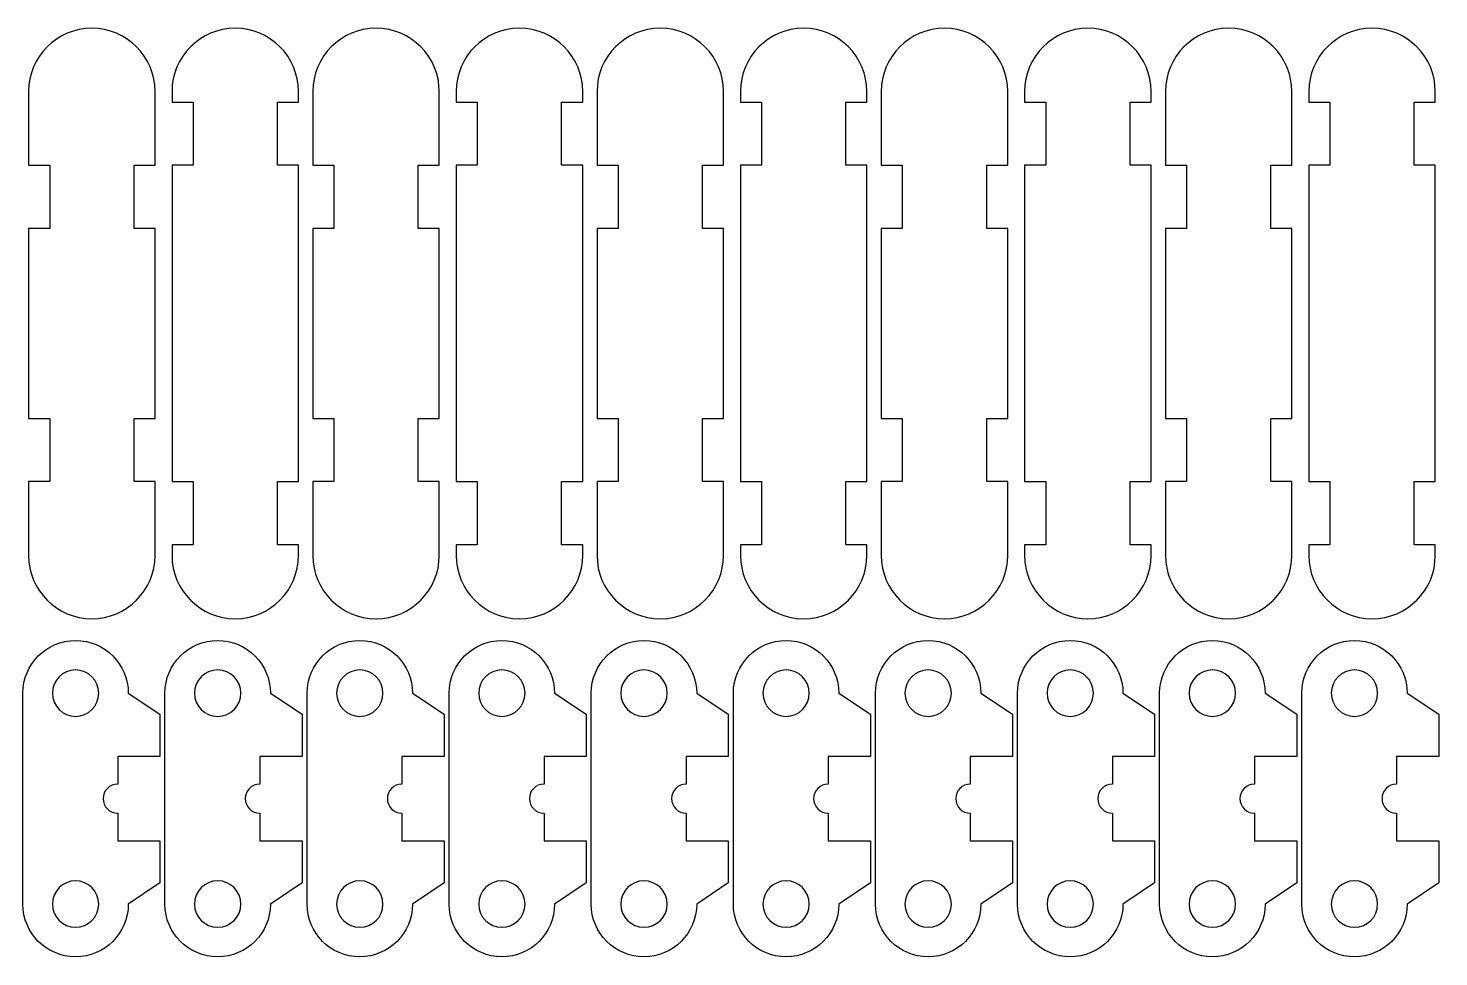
# Model space of a CAD drawing. Header units: inches. Extents: x 1117 to 1992, y -2324 to -585.
# Drawn here: x 1736 to 1802.9, y -2239.3 to -2195.3 of the extents above; entities that cross this region are included whole.
import ezdxf

# ---------------------------------------------------------------- set-up
doc = ezdxf.new("R2010")
doc.units = ezdxf.units.IN
doc.header["$MEASUREMENT"] = 0
doc.layers.add('Layer 1', color=7, linetype='Continuous')

msp = doc.modelspace()

# ---------------------------------------------------------------- linework, layer by layer
at = {"layer": 'Layer 1', "color": 18, "lineweight": 30, "true_color": 0x010101}
for points, knots in [([(1736.053, -2220.304), (1736.053, -2220.304), (1736.053, -2216.804), (1736.053, -2216.804), (1736.053, -2216.804), (1737.055, -2216.804), (1737.055, -2216.804), (1737.055, -2216.804), (1737.055, -2213.804), (1737.055, -2213.804), (1737.055, -2213.804), (1736.053, -2213.804), (1736.053, -2213.804), (1736.053, -2213.804), (1736.053, -2204.803), (1736.053, -2204.803), (1736.053, -2204.803), (1737.055, -2204.803), (1737.055, -2204.803), (1737.055, -2204.803), (1737.055, -2201.803), (1737.055, -2201.803), (1737.055, -2201.803), (1736.053, -2201.803), (1736.053, -2201.803), (1736.053, -2201.803), (1736.053, -2198.303), (1736.053, -2198.303), (1736.053, -2196.647), (1737.396, -2195.303), (1739.053, -2195.303), (1740.71, -2195.303), (1742.053, -2196.647), (1742.053, -2198.303), (1742.053, -2198.303), (1742.053, -2201.803), (1742.053, -2201.803), (1742.053, -2201.803), (1741.055, -2201.803), (1741.055, -2201.803), (1741.055, -2201.803), (1741.055, -2204.803), (1741.055, -2204.803), (1741.055, -2204.803), (1742.053, -2204.803), (1742.053, -2204.803), (1742.053, -2204.803), (1742.053, -2213.804), (1742.053, -2213.804), (1742.053, -2213.804), (1741.055, -2213.804), (1741.055, -2213.804), (1741.055, -2213.804), (1741.055, -2216.804), (1741.055, -2216.804), (1741.055, -2216.804), (1742.053, -2216.804), (1742.053, -2216.804), (1742.053, -2216.804), (1742.053, -2220.304), (1742.053, -2220.304), (1742.053, -2221.961), (1740.71, -2223.304), (1739.053, -2223.304), (1737.396, -2223.304), (1736.053, -2221.961), (1736.053, -2220.304)], [0, 0, 0, 0, 1, 1, 1, 2, 2, 2, 3, 3, 3, 4, 4, 4, 5, 5, 5, 6, 6, 6, 7, 7, 7, 8, 8, 8, 9, 9, 9, 10, 10, 10, 11, 11, 11, 12, 12, 12, 13, 13, 13, 14, 14, 14, 15, 15, 15, 16, 16, 16, 17, 17, 17, 18, 18, 18, 19, 19, 19, 20, 20, 20, 21, 21, 21, 22, 22, 22, 22]), ([(1742.855, -2220.304), (1742.855, -2220.304), (1742.855, -2219.805), (1742.855, -2219.805), (1742.855, -2219.805), (1743.856, -2219.805), (1743.856, -2219.805), (1743.856, -2219.805), (1743.856, -2216.805), (1743.856, -2216.805), (1743.856, -2216.805), (1742.855, -2216.805), (1742.855, -2216.805), (1742.855, -2216.805), (1742.855, -2201.805), (1742.855, -2201.805), (1742.855, -2201.805), (1743.856, -2201.805), (1743.856, -2201.805), (1743.856, -2201.805), (1743.856, -2198.804), (1743.856, -2198.804), (1743.856, -2198.804), (1742.855, -2198.804), (1742.855, -2198.804), (1742.855, -2198.804), (1742.855, -2198.303), (1742.855, -2198.303), (1742.855, -2196.647), (1744.198, -2195.303), (1745.855, -2195.303), (1747.511, -2195.303), (1748.854, -2196.647), (1748.854, -2198.303), (1748.854, -2198.303), (1748.854, -2198.804), (1748.854, -2198.804), (1748.854, -2198.804), (1747.856, -2198.804), (1747.856, -2198.804), (1747.856, -2198.804), (1747.856, -2201.805), (1747.856, -2201.805), (1747.856, -2201.805), (1748.854, -2201.805), (1748.854, -2201.805), (1748.854, -2201.805), (1748.854, -2216.805), (1748.854, -2216.805), (1748.854, -2216.805), (1747.856, -2216.805), (1747.856, -2216.805), (1747.856, -2216.805), (1747.856, -2219.805), (1747.856, -2219.805), (1747.856, -2219.805), (1748.854, -2219.805), (1748.854, -2219.805), (1748.854, -2219.805), (1748.854, -2220.304), (1748.854, -2220.304), (1748.854, -2221.961), (1747.511, -2223.304), (1745.855, -2223.304), (1744.198, -2223.304), (1742.855, -2221.961), (1742.855, -2220.304)], [0, 0, 0, 0, 1, 1, 1, 2, 2, 2, 3, 3, 3, 4, 4, 4, 5, 5, 5, 6, 6, 6, 7, 7, 7, 8, 8, 8, 9, 9, 9, 10, 10, 10, 11, 11, 11, 12, 12, 12, 13, 13, 13, 14, 14, 14, 15, 15, 15, 16, 16, 16, 17, 17, 17, 18, 18, 18, 19, 19, 19, 20, 20, 20, 21, 21, 21, 22, 22, 22, 22]), ([(1749.533, -2220.304), (1749.533, -2220.304), (1749.533, -2216.804), (1749.533, -2216.804), (1749.533, -2216.804), (1750.535, -2216.804), (1750.535, -2216.804), (1750.535, -2216.804), (1750.535, -2213.804), (1750.535, -2213.804), (1750.535, -2213.804), (1749.533, -2213.804), (1749.533, -2213.804), (1749.533, -2213.804), (1749.533, -2204.803), (1749.533, -2204.803), (1749.533, -2204.803), (1750.535, -2204.803), (1750.535, -2204.803), (1750.535, -2204.803), (1750.535, -2201.803), (1750.535, -2201.803), (1750.535, -2201.803), (1749.533, -2201.803), (1749.533, -2201.803), (1749.533, -2201.803), (1749.533, -2198.303), (1749.533, -2198.303), (1749.533, -2196.647), (1750.876, -2195.303), (1752.533, -2195.303), (1754.19, -2195.303), (1755.533, -2196.647), (1755.533, -2198.303), (1755.533, -2198.303), (1755.533, -2201.803), (1755.533, -2201.803), (1755.533, -2201.803), (1754.535, -2201.803), (1754.535, -2201.803), (1754.535, -2201.803), (1754.535, -2204.803), (1754.535, -2204.803), (1754.535, -2204.803), (1755.533, -2204.803), (1755.533, -2204.803), (1755.533, -2204.803), (1755.533, -2213.804), (1755.533, -2213.804), (1755.533, -2213.804), (1754.535, -2213.804), (1754.535, -2213.804), (1754.535, -2213.804), (1754.535, -2216.804), (1754.535, -2216.804), (1754.535, -2216.804), (1755.533, -2216.804), (1755.533, -2216.804), (1755.533, -2216.804), (1755.533, -2220.304), (1755.533, -2220.304), (1755.533, -2221.961), (1754.19, -2223.304), (1752.533, -2223.304), (1750.876, -2223.304), (1749.533, -2221.961), (1749.533, -2220.304)], [0, 0, 0, 0, 1, 1, 1, 2, 2, 2, 3, 3, 3, 4, 4, 4, 5, 5, 5, 6, 6, 6, 7, 7, 7, 8, 8, 8, 9, 9, 9, 10, 10, 10, 11, 11, 11, 12, 12, 12, 13, 13, 13, 14, 14, 14, 15, 15, 15, 16, 16, 16, 17, 17, 17, 18, 18, 18, 19, 19, 19, 20, 20, 20, 21, 21, 21, 22, 22, 22, 22]), ([(1756.334, -2220.304), (1756.334, -2220.304), (1756.334, -2219.805), (1756.334, -2219.805), (1756.334, -2219.805), (1757.336, -2219.805), (1757.336, -2219.805), (1757.336, -2219.805), (1757.336, -2216.805), (1757.336, -2216.805), (1757.336, -2216.805), (1756.334, -2216.805), (1756.334, -2216.805), (1756.334, -2216.805), (1756.334, -2201.805), (1756.334, -2201.805), (1756.334, -2201.805), (1757.336, -2201.805), (1757.336, -2201.805), (1757.336, -2201.805), (1757.336, -2198.804), (1757.336, -2198.804), (1757.336, -2198.804), (1756.334, -2198.804), (1756.334, -2198.804), (1756.334, -2198.804), (1756.334, -2198.303), (1756.334, -2198.303), (1756.334, -2196.647), (1757.678, -2195.303), (1759.334, -2195.303), (1760.991, -2195.303), (1762.334, -2196.647), (1762.334, -2198.303), (1762.334, -2198.303), (1762.334, -2198.804), (1762.334, -2198.804), (1762.334, -2198.804), (1761.336, -2198.804), (1761.336, -2198.804), (1761.336, -2198.804), (1761.336, -2201.805), (1761.336, -2201.805), (1761.336, -2201.805), (1762.334, -2201.805), (1762.334, -2201.805), (1762.334, -2201.805), (1762.334, -2216.805), (1762.334, -2216.805), (1762.334, -2216.805), (1761.336, -2216.805), (1761.336, -2216.805), (1761.336, -2216.805), (1761.336, -2219.805), (1761.336, -2219.805), (1761.336, -2219.805), (1762.334, -2219.805), (1762.334, -2219.805), (1762.334, -2219.805), (1762.334, -2220.304), (1762.334, -2220.304), (1762.334, -2221.961), (1760.991, -2223.304), (1759.334, -2223.304), (1757.678, -2223.304), (1756.334, -2221.961), (1756.334, -2220.304)], [0, 0, 0, 0, 1, 1, 1, 2, 2, 2, 3, 3, 3, 4, 4, 4, 5, 5, 5, 6, 6, 6, 7, 7, 7, 8, 8, 8, 9, 9, 9, 10, 10, 10, 11, 11, 11, 12, 12, 12, 13, 13, 13, 14, 14, 14, 15, 15, 15, 16, 16, 16, 17, 17, 17, 18, 18, 18, 19, 19, 19, 20, 20, 20, 21, 21, 21, 22, 22, 22, 22]), ([(1763.013, -2220.304), (1763.013, -2220.304), (1763.013, -2216.804), (1763.013, -2216.804), (1763.013, -2216.804), (1764.015, -2216.804), (1764.015, -2216.804), (1764.015, -2216.804), (1764.015, -2213.804), (1764.015, -2213.804), (1764.015, -2213.804), (1763.013, -2213.804), (1763.013, -2213.804), (1763.013, -2213.804), (1763.013, -2204.803), (1763.013, -2204.803), (1763.013, -2204.803), (1764.015, -2204.803), (1764.015, -2204.803), (1764.015, -2204.803), (1764.015, -2201.803), (1764.015, -2201.803), (1764.015, -2201.803), (1763.013, -2201.803), (1763.013, -2201.803), (1763.013, -2201.803), (1763.013, -2198.303), (1763.013, -2198.303), (1763.013, -2196.647), (1764.357, -2195.303), (1766.013, -2195.303), (1767.67, -2195.303), (1769.013, -2196.647), (1769.013, -2198.303), (1769.013, -2198.303), (1769.013, -2201.803), (1769.013, -2201.803), (1769.013, -2201.803), (1768.016, -2201.803), (1768.016, -2201.803), (1768.016, -2201.803), (1768.016, -2204.803), (1768.016, -2204.803), (1768.016, -2204.803), (1769.013, -2204.803), (1769.013, -2204.803), (1769.013, -2204.803), (1769.013, -2213.804), (1769.013, -2213.804), (1769.013, -2213.804), (1768.016, -2213.804), (1768.016, -2213.804), (1768.016, -2213.804), (1768.016, -2216.804), (1768.016, -2216.804), (1768.016, -2216.804), (1769.013, -2216.804), (1769.013, -2216.804), (1769.013, -2216.804), (1769.013, -2220.304), (1769.013, -2220.304), (1769.013, -2221.961), (1767.67, -2223.304), (1766.013, -2223.304), (1764.357, -2223.304), (1763.013, -2221.961), (1763.013, -2220.304)], [0, 0, 0, 0, 1, 1, 1, 2, 2, 2, 3, 3, 3, 4, 4, 4, 5, 5, 5, 6, 6, 6, 7, 7, 7, 8, 8, 8, 9, 9, 9, 10, 10, 10, 11, 11, 11, 12, 12, 12, 13, 13, 13, 14, 14, 14, 15, 15, 15, 16, 16, 16, 17, 17, 17, 18, 18, 18, 19, 19, 19, 20, 20, 20, 21, 21, 21, 22, 22, 22, 22]), ([(1769.814, -2220.304), (1769.814, -2220.304), (1769.814, -2219.805), (1769.814, -2219.805), (1769.814, -2219.805), (1770.816, -2219.805), (1770.816, -2219.805), (1770.816, -2219.805), (1770.816, -2216.805), (1770.816, -2216.805), (1770.816, -2216.805), (1769.814, -2216.805), (1769.814, -2216.805), (1769.814, -2216.805), (1769.814, -2201.805), (1769.814, -2201.805), (1769.814, -2201.805), (1770.816, -2201.805), (1770.816, -2201.805), (1770.816, -2201.805), (1770.816, -2198.804), (1770.816, -2198.804), (1770.816, -2198.804), (1769.814, -2198.804), (1769.814, -2198.804), (1769.814, -2198.804), (1769.814, -2198.303), (1769.814, -2198.303), (1769.814, -2196.647), (1771.158, -2195.303), (1772.814, -2195.303), (1774.471, -2195.303), (1775.814, -2196.647), (1775.814, -2198.303), (1775.814, -2198.303), (1775.814, -2198.804), (1775.814, -2198.804), (1775.814, -2198.804), (1774.816, -2198.804), (1774.816, -2198.804), (1774.816, -2198.804), (1774.816, -2201.805), (1774.816, -2201.805), (1774.816, -2201.805), (1775.814, -2201.805), (1775.814, -2201.805), (1775.814, -2201.805), (1775.814, -2216.805), (1775.814, -2216.805), (1775.814, -2216.805), (1774.816, -2216.805), (1774.816, -2216.805), (1774.816, -2216.805), (1774.816, -2219.805), (1774.816, -2219.805), (1774.816, -2219.805), (1775.814, -2219.805), (1775.814, -2219.805), (1775.814, -2219.805), (1775.814, -2220.304), (1775.814, -2220.304), (1775.814, -2221.961), (1774.471, -2223.304), (1772.814, -2223.304), (1771.158, -2223.304), (1769.814, -2221.961), (1769.814, -2220.304)], [0, 0, 0, 0, 1, 1, 1, 2, 2, 2, 3, 3, 3, 4, 4, 4, 5, 5, 5, 6, 6, 6, 7, 7, 7, 8, 8, 8, 9, 9, 9, 10, 10, 10, 11, 11, 11, 12, 12, 12, 13, 13, 13, 14, 14, 14, 15, 15, 15, 16, 16, 16, 17, 17, 17, 18, 18, 18, 19, 19, 19, 20, 20, 20, 21, 21, 21, 22, 22, 22, 22]), ([(1776.493, -2220.304), (1776.493, -2220.304), (1776.493, -2216.804), (1776.493, -2216.804), (1776.493, -2216.804), (1777.494, -2216.804), (1777.494, -2216.804), (1777.494, -2216.804), (1777.494, -2213.804), (1777.494, -2213.804), (1777.494, -2213.804), (1776.493, -2213.804), (1776.493, -2213.804), (1776.493, -2213.804), (1776.493, -2204.803), (1776.493, -2204.803), (1776.493, -2204.803), (1777.494, -2204.803), (1777.494, -2204.803), (1777.494, -2204.803), (1777.494, -2201.803), (1777.494, -2201.803), (1777.494, -2201.803), (1776.493, -2201.803), (1776.493, -2201.803), (1776.493, -2201.803), (1776.493, -2198.303), (1776.493, -2198.303), (1776.493, -2196.647), (1777.837, -2195.303), (1779.493, -2195.303), (1781.15, -2195.303), (1782.493, -2196.647), (1782.493, -2198.303), (1782.493, -2198.303), (1782.493, -2201.803), (1782.493, -2201.803), (1782.493, -2201.803), (1781.495, -2201.803), (1781.495, -2201.803), (1781.495, -2201.803), (1781.495, -2204.803), (1781.495, -2204.803), (1781.495, -2204.803), (1782.493, -2204.803), (1782.493, -2204.803), (1782.493, -2204.803), (1782.493, -2213.804), (1782.493, -2213.804), (1782.493, -2213.804), (1781.495, -2213.804), (1781.495, -2213.804), (1781.495, -2213.804), (1781.495, -2216.804), (1781.495, -2216.804), (1781.495, -2216.804), (1782.493, -2216.804), (1782.493, -2216.804), (1782.493, -2216.804), (1782.493, -2220.304), (1782.493, -2220.304), (1782.493, -2221.961), (1781.15, -2223.304), (1779.493, -2223.304), (1777.837, -2223.304), (1776.493, -2221.961), (1776.493, -2220.304)], [0, 0, 0, 0, 1, 1, 1, 2, 2, 2, 3, 3, 3, 4, 4, 4, 5, 5, 5, 6, 6, 6, 7, 7, 7, 8, 8, 8, 9, 9, 9, 10, 10, 10, 11, 11, 11, 12, 12, 12, 13, 13, 13, 14, 14, 14, 15, 15, 15, 16, 16, 16, 17, 17, 17, 18, 18, 18, 19, 19, 19, 20, 20, 20, 21, 21, 21, 22, 22, 22, 22]), ([(1783.294, -2220.304), (1783.294, -2220.304), (1783.294, -2219.805), (1783.294, -2219.805), (1783.294, -2219.805), (1784.296, -2219.805), (1784.296, -2219.805), (1784.296, -2219.805), (1784.296, -2216.805), (1784.296, -2216.805), (1784.296, -2216.805), (1783.294, -2216.805), (1783.294, -2216.805), (1783.294, -2216.805), (1783.294, -2201.805), (1783.294, -2201.805), (1783.294, -2201.805), (1784.296, -2201.805), (1784.296, -2201.805), (1784.296, -2201.805), (1784.296, -2198.804), (1784.296, -2198.804), (1784.296, -2198.804), (1783.294, -2198.804), (1783.294, -2198.804), (1783.294, -2198.804), (1783.294, -2198.303), (1783.294, -2198.303), (1783.294, -2196.647), (1784.638, -2195.303), (1786.294, -2195.303), (1787.951, -2195.303), (1789.294, -2196.647), (1789.294, -2198.303), (1789.294, -2198.303), (1789.294, -2198.804), (1789.294, -2198.804), (1789.294, -2198.804), (1788.296, -2198.804), (1788.296, -2198.804), (1788.296, -2198.804), (1788.296, -2201.805), (1788.296, -2201.805), (1788.296, -2201.805), (1789.294, -2201.805), (1789.294, -2201.805), (1789.294, -2201.805), (1789.294, -2216.805), (1789.294, -2216.805), (1789.294, -2216.805), (1788.296, -2216.805), (1788.296, -2216.805), (1788.296, -2216.805), (1788.296, -2219.805), (1788.296, -2219.805), (1788.296, -2219.805), (1789.294, -2219.805), (1789.294, -2219.805), (1789.294, -2219.805), (1789.294, -2220.304), (1789.294, -2220.304), (1789.294, -2221.961), (1787.951, -2223.304), (1786.294, -2223.304), (1784.638, -2223.304), (1783.294, -2221.961), (1783.294, -2220.304)], [0, 0, 0, 0, 1, 1, 1, 2, 2, 2, 3, 3, 3, 4, 4, 4, 5, 5, 5, 6, 6, 6, 7, 7, 7, 8, 8, 8, 9, 9, 9, 10, 10, 10, 11, 11, 11, 12, 12, 12, 13, 13, 13, 14, 14, 14, 15, 15, 15, 16, 16, 16, 17, 17, 17, 18, 18, 18, 19, 19, 19, 20, 20, 20, 21, 21, 21, 22, 22, 22, 22]), ([(1789.973, -2220.304), (1789.973, -2220.304), (1789.973, -2216.804), (1789.973, -2216.804), (1789.973, -2216.804), (1790.975, -2216.804), (1790.975, -2216.804), (1790.975, -2216.804), (1790.975, -2213.804), (1790.975, -2213.804), (1790.975, -2213.804), (1789.973, -2213.804), (1789.973, -2213.804), (1789.973, -2213.804), (1789.973, -2204.803), (1789.973, -2204.803), (1789.973, -2204.803), (1790.975, -2204.803), (1790.975, -2204.803), (1790.975, -2204.803), (1790.975, -2201.803), (1790.975, -2201.803), (1790.975, -2201.803), (1789.973, -2201.803), (1789.973, -2201.803), (1789.973, -2201.803), (1789.973, -2198.303), (1789.973, -2198.303), (1789.973, -2196.647), (1791.317, -2195.303), (1792.973, -2195.303), (1794.629, -2195.303), (1795.974, -2196.647), (1795.974, -2198.303), (1795.974, -2198.303), (1795.974, -2201.803), (1795.974, -2201.803), (1795.974, -2201.803), (1794.975, -2201.803), (1794.975, -2201.803), (1794.975, -2201.803), (1794.975, -2204.803), (1794.975, -2204.803), (1794.975, -2204.803), (1795.974, -2204.803), (1795.974, -2204.803), (1795.974, -2204.803), (1795.974, -2213.804), (1795.974, -2213.804), (1795.974, -2213.804), (1794.975, -2213.804), (1794.975, -2213.804), (1794.975, -2213.804), (1794.975, -2216.804), (1794.975, -2216.804), (1794.975, -2216.804), (1795.974, -2216.804), (1795.974, -2216.804), (1795.974, -2216.804), (1795.974, -2220.304), (1795.974, -2220.304), (1795.974, -2221.961), (1794.629, -2223.304), (1792.973, -2223.304), (1791.317, -2223.304), (1789.973, -2221.961), (1789.973, -2220.304)], [0, 0, 0, 0, 1, 1, 1, 2, 2, 2, 3, 3, 3, 4, 4, 4, 5, 5, 5, 6, 6, 6, 7, 7, 7, 8, 8, 8, 9, 9, 9, 10, 10, 10, 11, 11, 11, 12, 12, 12, 13, 13, 13, 14, 14, 14, 15, 15, 15, 16, 16, 16, 17, 17, 17, 18, 18, 18, 19, 19, 19, 20, 20, 20, 21, 21, 21, 22, 22, 22, 22]), ([(1796.774, -2220.304), (1796.774, -2220.304), (1796.774, -2219.805), (1796.774, -2219.805), (1796.774, -2219.805), (1797.776, -2219.805), (1797.776, -2219.805), (1797.776, -2219.805), (1797.776, -2216.805), (1797.776, -2216.805), (1797.776, -2216.805), (1796.774, -2216.805), (1796.774, -2216.805), (1796.774, -2216.805), (1796.774, -2201.805), (1796.774, -2201.805), (1796.774, -2201.805), (1797.776, -2201.805), (1797.776, -2201.805), (1797.776, -2201.805), (1797.776, -2198.804), (1797.776, -2198.804), (1797.776, -2198.804), (1796.774, -2198.804), (1796.774, -2198.804), (1796.774, -2198.804), (1796.774, -2198.303), (1796.774, -2198.303), (1796.774, -2196.647), (1798.118, -2195.303), (1799.774, -2195.303), (1801.431, -2195.303), (1802.774, -2196.647), (1802.774, -2198.303), (1802.774, -2198.303), (1802.774, -2198.804), (1802.774, -2198.804), (1802.774, -2198.804), (1801.776, -2198.804), (1801.776, -2198.804), (1801.776, -2198.804), (1801.776, -2201.805), (1801.776, -2201.805), (1801.776, -2201.805), (1802.774, -2201.805), (1802.774, -2201.805), (1802.774, -2201.805), (1802.774, -2216.805), (1802.774, -2216.805), (1802.774, -2216.805), (1801.776, -2216.805), (1801.776, -2216.805), (1801.776, -2216.805), (1801.776, -2219.805), (1801.776, -2219.805), (1801.776, -2219.805), (1802.774, -2219.805), (1802.774, -2219.805), (1802.774, -2219.805), (1802.774, -2220.304), (1802.774, -2220.304), (1802.774, -2221.961), (1801.431, -2223.304), (1799.774, -2223.304), (1798.118, -2223.304), (1796.774, -2221.961), (1796.774, -2220.304)], [0, 0, 0, 0, 1, 1, 1, 2, 2, 2, 3, 3, 3, 4, 4, 4, 5, 5, 5, 6, 6, 6, 7, 7, 7, 8, 8, 8, 9, 9, 9, 10, 10, 10, 11, 11, 11, 12, 12, 12, 13, 13, 13, 14, 14, 14, 15, 15, 15, 16, 16, 16, 17, 17, 17, 18, 18, 18, 19, 19, 19, 20, 20, 20, 21, 21, 21, 22, 22, 22, 22]), ([(1742.282, -2227.837), (1742.282, -2227.837), (1740.782, -2226.838), (1740.782, -2226.838), (1740.782, -2225.457), (1739.662, -2224.338), (1738.282, -2224.338), (1736.902, -2224.338), (1735.782, -2225.457), (1735.782, -2226.838), (1735.782, -2226.838), (1735.782, -2236.838), (1735.782, -2236.838), (1735.782, -2238.219), (1736.902, -2239.338), (1738.282, -2239.338), (1739.663, -2239.338), (1740.782, -2238.219), (1740.782, -2236.838), (1740.782, -2236.838), (1742.282, -2235.838), (1742.282, -2235.838), (1742.282, -2235.838), (1742.282, -2233.837), (1742.282, -2233.837), (1742.282, -2233.837), (1740.28, -2233.837), (1740.28, -2233.837), (1740.28, -2233.837), (1740.28, -2232.528), (1740.28, -2232.528), (1739.898, -2232.528), (1739.589, -2232.219), (1739.589, -2231.838), (1739.589, -2231.456), (1739.898, -2231.147), (1740.28, -2231.147), (1740.28, -2231.147), (1740.28, -2229.838), (1740.28, -2229.838), (1740.28, -2229.838), (1742.282, -2229.838), (1742.282, -2229.838), (1742.282, -2229.838), (1742.282, -2227.837), (1742.282, -2227.837)], [0, 0, 0, 0, 1, 1, 1, 2, 2, 2, 3, 3, 3, 4, 4, 4, 5, 5, 5, 6, 6, 6, 7, 7, 7, 8, 8, 8, 9, 9, 9, 10, 10, 10, 11, 11, 11, 12, 12, 12, 13, 13, 13, 14, 14, 14, 15, 15, 15, 15]), ([(1749.021, -2227.837), (1749.021, -2227.837), (1747.522, -2226.838), (1747.522, -2226.838), (1747.522, -2225.457), (1746.402, -2224.338), (1745.021, -2224.338), (1743.641, -2224.338), (1742.521, -2225.457), (1742.521, -2226.838), (1742.521, -2226.838), (1742.521, -2236.838), (1742.521, -2236.838), (1742.521, -2238.219), (1743.641, -2239.338), (1745.021, -2239.338), (1746.402, -2239.338), (1747.522, -2238.219), (1747.522, -2236.838), (1747.522, -2236.838), (1749.021, -2235.838), (1749.021, -2235.838), (1749.021, -2235.838), (1749.021, -2233.837), (1749.021, -2233.837), (1749.021, -2233.837), (1747.019, -2233.837), (1747.019, -2233.837), (1747.019, -2233.837), (1747.019, -2232.528), (1747.019, -2232.528), (1746.638, -2232.528), (1746.329, -2232.219), (1746.329, -2231.838), (1746.329, -2231.456), (1746.638, -2231.147), (1747.019, -2231.147), (1747.019, -2231.147), (1747.019, -2229.838), (1747.019, -2229.838), (1747.019, -2229.838), (1749.021, -2229.838), (1749.021, -2229.838), (1749.021, -2229.838), (1749.021, -2227.837), (1749.021, -2227.837)], [0, 0, 0, 0, 1, 1, 1, 2, 2, 2, 3, 3, 3, 4, 4, 4, 5, 5, 5, 6, 6, 6, 7, 7, 7, 8, 8, 8, 9, 9, 9, 10, 10, 10, 11, 11, 11, 12, 12, 12, 13, 13, 13, 14, 14, 14, 15, 15, 15, 15]), ([(1755.761, -2227.837), (1755.761, -2227.837), (1754.262, -2226.838), (1754.262, -2226.838), (1754.262, -2225.457), (1753.142, -2224.338), (1751.761, -2224.338), (1750.381, -2224.338), (1749.261, -2225.457), (1749.261, -2226.838), (1749.261, -2226.838), (1749.261, -2236.838), (1749.261, -2236.838), (1749.261, -2238.219), (1750.381, -2239.338), (1751.761, -2239.338), (1753.142, -2239.338), (1754.262, -2238.219), (1754.262, -2236.838), (1754.262, -2236.838), (1755.761, -2235.838), (1755.761, -2235.838), (1755.761, -2235.838), (1755.761, -2233.837), (1755.761, -2233.837), (1755.761, -2233.837), (1753.759, -2233.837), (1753.759, -2233.837), (1753.759, -2233.837), (1753.759, -2232.528), (1753.759, -2232.528), (1753.378, -2232.528), (1753.069, -2232.219), (1753.069, -2231.838), (1753.069, -2231.456), (1753.378, -2231.147), (1753.759, -2231.147), (1753.759, -2231.147), (1753.759, -2229.838), (1753.759, -2229.838), (1753.759, -2229.838), (1755.761, -2229.838), (1755.761, -2229.838), (1755.761, -2229.838), (1755.761, -2227.837), (1755.761, -2227.837)], [0, 0, 0, 0, 1, 1, 1, 2, 2, 2, 3, 3, 3, 4, 4, 4, 5, 5, 5, 6, 6, 6, 7, 7, 7, 8, 8, 8, 9, 9, 9, 10, 10, 10, 11, 11, 11, 12, 12, 12, 13, 13, 13, 14, 14, 14, 15, 15, 15, 15]), ([(1762.501, -2227.837), (1762.501, -2227.837), (1761.001, -2226.838), (1761.001, -2226.838), (1761.001, -2225.457), (1759.881, -2224.338), (1758.5, -2224.338), (1757.12, -2224.338), (1756, -2225.457), (1756, -2226.838), (1756, -2226.838), (1756, -2236.838), (1756, -2236.838), (1756, -2238.219), (1757.12, -2239.338), (1758.5, -2239.338), (1759.881, -2239.338), (1761.001, -2238.219), (1761.001, -2236.838), (1761.001, -2236.838), (1762.501, -2235.838), (1762.501, -2235.838), (1762.501, -2235.838), (1762.501, -2233.837), (1762.501, -2233.837), (1762.501, -2233.837), (1760.499, -2233.837), (1760.499, -2233.837), (1760.499, -2233.837), (1760.499, -2232.528), (1760.499, -2232.528), (1760.117, -2232.528), (1759.808, -2232.219), (1759.808, -2231.838), (1759.808, -2231.456), (1760.117, -2231.147), (1760.499, -2231.147), (1760.499, -2231.147), (1760.499, -2229.838), (1760.499, -2229.838), (1760.499, -2229.838), (1762.501, -2229.838), (1762.501, -2229.838), (1762.501, -2229.838), (1762.501, -2227.837), (1762.501, -2227.837)], [0, 0, 0, 0, 1, 1, 1, 2, 2, 2, 3, 3, 3, 4, 4, 4, 5, 5, 5, 6, 6, 6, 7, 7, 7, 8, 8, 8, 9, 9, 9, 10, 10, 10, 11, 11, 11, 12, 12, 12, 13, 13, 13, 14, 14, 14, 15, 15, 15, 15]), ([(1769.24, -2227.837), (1769.24, -2227.837), (1767.741, -2226.838), (1767.741, -2226.838), (1767.741, -2225.457), (1766.621, -2224.338), (1765.24, -2224.338), (1763.86, -2224.338), (1762.74, -2225.457), (1762.74, -2226.838), (1762.74, -2226.838), (1762.74, -2236.838), (1762.74, -2236.838), (1762.74, -2238.219), (1763.86, -2239.338), (1765.24, -2239.338), (1766.621, -2239.338), (1767.741, -2238.219), (1767.741, -2236.838), (1767.741, -2236.838), (1769.24, -2235.838), (1769.24, -2235.838), (1769.24, -2235.838), (1769.24, -2233.837), (1769.24, -2233.837), (1769.24, -2233.837), (1767.239, -2233.837), (1767.239, -2233.837), (1767.239, -2233.837), (1767.239, -2232.528), (1767.239, -2232.528), (1766.857, -2232.528), (1766.548, -2232.219), (1766.548, -2231.838), (1766.548, -2231.456), (1766.857, -2231.147), (1767.239, -2231.147), (1767.239, -2231.147), (1767.239, -2229.838), (1767.239, -2229.838), (1767.239, -2229.838), (1769.24, -2229.838), (1769.24, -2229.838), (1769.24, -2229.838), (1769.24, -2227.837), (1769.24, -2227.837)], [0, 0, 0, 0, 1, 1, 1, 2, 2, 2, 3, 3, 3, 4, 4, 4, 5, 5, 5, 6, 6, 6, 7, 7, 7, 8, 8, 8, 9, 9, 9, 10, 10, 10, 11, 11, 11, 12, 12, 12, 13, 13, 13, 14, 14, 14, 15, 15, 15, 15]), ([(1775.98, -2227.837), (1775.98, -2227.837), (1774.48, -2226.838), (1774.48, -2226.838), (1774.48, -2225.457), (1773.36, -2224.338), (1771.98, -2224.338), (1770.6, -2224.338), (1769.48, -2225.457), (1769.48, -2226.838), (1769.48, -2226.838), (1769.48, -2236.838), (1769.48, -2236.838), (1769.48, -2238.219), (1770.6, -2239.338), (1771.98, -2239.338), (1773.36, -2239.338), (1774.48, -2238.219), (1774.48, -2236.838), (1774.48, -2236.838), (1775.98, -2235.838), (1775.98, -2235.838), (1775.98, -2235.838), (1775.98, -2233.837), (1775.98, -2233.837), (1775.98, -2233.837), (1773.978, -2233.837), (1773.978, -2233.837), (1773.978, -2233.837), (1773.978, -2232.528), (1773.978, -2232.528), (1773.596, -2232.528), (1773.287, -2232.219), (1773.287, -2231.838), (1773.287, -2231.456), (1773.596, -2231.147), (1773.978, -2231.147), (1773.978, -2231.147), (1773.978, -2229.838), (1773.978, -2229.838), (1773.978, -2229.838), (1775.98, -2229.838), (1775.98, -2229.838), (1775.98, -2229.838), (1775.98, -2227.837), (1775.98, -2227.837)], [0, 0, 0, 0, 1, 1, 1, 2, 2, 2, 3, 3, 3, 4, 4, 4, 5, 5, 5, 6, 6, 6, 7, 7, 7, 8, 8, 8, 9, 9, 9, 10, 10, 10, 11, 11, 11, 12, 12, 12, 13, 13, 13, 14, 14, 14, 15, 15, 15, 15]), ([(1782.72, -2227.837), (1782.72, -2227.837), (1781.22, -2226.838), (1781.22, -2226.838), (1781.22, -2225.457), (1780.1, -2224.338), (1778.72, -2224.338), (1777.34, -2224.338), (1776.22, -2225.457), (1776.22, -2226.838), (1776.22, -2226.838), (1776.22, -2236.838), (1776.22, -2236.838), (1776.22, -2238.219), (1777.34, -2239.338), (1778.72, -2239.338), (1780.1, -2239.338), (1781.22, -2238.219), (1781.22, -2236.838), (1781.22, -2236.838), (1782.72, -2235.838), (1782.72, -2235.838), (1782.72, -2235.838), (1782.72, -2233.837), (1782.72, -2233.837), (1782.72, -2233.837), (1780.718, -2233.837), (1780.718, -2233.837), (1780.718, -2233.837), (1780.718, -2232.528), (1780.718, -2232.528), (1780.336, -2232.528), (1780.027, -2232.219), (1780.027, -2231.838), (1780.027, -2231.456), (1780.336, -2231.147), (1780.718, -2231.147), (1780.718, -2231.147), (1780.718, -2229.838), (1780.718, -2229.838), (1780.718, -2229.838), (1782.72, -2229.838), (1782.72, -2229.838), (1782.72, -2229.838), (1782.72, -2227.837), (1782.72, -2227.837)], [0, 0, 0, 0, 1, 1, 1, 2, 2, 2, 3, 3, 3, 4, 4, 4, 5, 5, 5, 6, 6, 6, 7, 7, 7, 8, 8, 8, 9, 9, 9, 10, 10, 10, 11, 11, 11, 12, 12, 12, 13, 13, 13, 14, 14, 14, 15, 15, 15, 15]), ([(1789.459, -2227.837), (1789.459, -2227.837), (1787.959, -2226.838), (1787.959, -2226.838), (1787.959, -2225.457), (1786.839, -2224.338), (1785.459, -2224.338), (1784.079, -2224.338), (1782.959, -2225.457), (1782.959, -2226.838), (1782.959, -2226.838), (1782.959, -2236.838), (1782.959, -2236.838), (1782.959, -2238.219), (1784.079, -2239.338), (1785.459, -2239.338), (1786.84, -2239.338), (1787.959, -2238.219), (1787.959, -2236.838), (1787.959, -2236.838), (1789.459, -2235.838), (1789.459, -2235.838), (1789.459, -2235.838), (1789.459, -2233.837), (1789.459, -2233.837), (1789.459, -2233.837), (1787.457, -2233.837), (1787.457, -2233.837), (1787.457, -2233.837), (1787.457, -2232.528), (1787.457, -2232.528), (1787.075, -2232.528), (1786.766, -2232.219), (1786.766, -2231.838), (1786.766, -2231.456), (1787.075, -2231.147), (1787.457, -2231.147), (1787.457, -2231.147), (1787.457, -2229.838), (1787.457, -2229.838), (1787.457, -2229.838), (1789.459, -2229.838), (1789.459, -2229.838), (1789.459, -2229.838), (1789.459, -2227.837), (1789.459, -2227.837)], [0, 0, 0, 0, 1, 1, 1, 2, 2, 2, 3, 3, 3, 4, 4, 4, 5, 5, 5, 6, 6, 6, 7, 7, 7, 8, 8, 8, 9, 9, 9, 10, 10, 10, 11, 11, 11, 12, 12, 12, 13, 13, 13, 14, 14, 14, 15, 15, 15, 15]), ([(1796.199, -2227.837), (1796.199, -2227.837), (1794.699, -2226.838), (1794.699, -2226.838), (1794.699, -2225.457), (1793.579, -2224.338), (1792.199, -2224.338), (1790.819, -2224.338), (1789.699, -2225.457), (1789.699, -2226.838), (1789.699, -2226.838), (1789.699, -2236.838), (1789.699, -2236.838), (1789.699, -2238.219), (1790.819, -2239.338), (1792.199, -2239.338), (1793.58, -2239.338), (1794.699, -2238.219), (1794.699, -2236.838), (1794.699, -2236.838), (1796.199, -2235.838), (1796.199, -2235.838), (1796.199, -2235.838), (1796.199, -2233.837), (1796.199, -2233.837), (1796.199, -2233.837), (1794.197, -2233.837), (1794.197, -2233.837), (1794.197, -2233.837), (1794.197, -2232.528), (1794.197, -2232.528), (1793.815, -2232.528), (1793.506, -2232.219), (1793.506, -2231.838), (1793.506, -2231.456), (1793.815, -2231.147), (1794.197, -2231.147), (1794.197, -2231.147), (1794.197, -2229.838), (1794.197, -2229.838), (1794.197, -2229.838), (1796.199, -2229.838), (1796.199, -2229.838), (1796.199, -2229.838), (1796.199, -2227.837), (1796.199, -2227.837)], [0, 0, 0, 0, 1, 1, 1, 2, 2, 2, 3, 3, 3, 4, 4, 4, 5, 5, 5, 6, 6, 6, 7, 7, 7, 8, 8, 8, 9, 9, 9, 10, 10, 10, 11, 11, 11, 12, 12, 12, 13, 13, 13, 14, 14, 14, 15, 15, 15, 15]), ([(1802.938, -2227.837), (1802.938, -2227.837), (1801.439, -2226.838), (1801.439, -2226.838), (1801.439, -2225.457), (1800.319, -2224.338), (1798.938, -2224.338), (1797.558, -2224.338), (1796.438, -2225.457), (1796.438, -2226.838), (1796.438, -2226.838), (1796.438, -2236.838), (1796.438, -2236.838), (1796.438, -2238.219), (1797.558, -2239.338), (1798.938, -2239.338), (1800.319, -2239.338), (1801.439, -2238.219), (1801.439, -2236.838), (1801.439, -2236.838), (1802.938, -2235.838), (1802.938, -2235.838), (1802.938, -2235.838), (1802.938, -2233.837), (1802.938, -2233.837), (1802.938, -2233.837), (1800.936, -2233.837), (1800.936, -2233.837), (1800.936, -2233.837), (1800.936, -2232.528), (1800.936, -2232.528), (1800.555, -2232.528), (1800.246, -2232.219), (1800.246, -2231.838), (1800.246, -2231.456), (1800.555, -2231.147), (1800.936, -2231.147), (1800.936, -2231.147), (1800.936, -2229.838), (1800.936, -2229.838), (1800.936, -2229.838), (1802.938, -2229.838), (1802.938, -2229.838), (1802.938, -2229.838), (1802.938, -2227.837), (1802.938, -2227.837)], [0, 0, 0, 0, 1, 1, 1, 2, 2, 2, 3, 3, 3, 4, 4, 4, 5, 5, 5, 6, 6, 6, 7, 7, 7, 8, 8, 8, 9, 9, 9, 10, 10, 10, 11, 11, 11, 12, 12, 12, 13, 13, 13, 14, 14, 14, 15, 15, 15, 15]), ([(1738.282, -2227.938), (1737.674, -2227.938), (1737.182, -2227.445), (1737.182, -2226.838), (1737.182, -2226.23), (1737.675, -2225.737), (1738.282, -2225.737), (1738.89, -2225.737), (1739.382, -2226.23), (1739.382, -2226.838), (1739.382, -2227.445), (1738.89, -2227.938), (1738.282, -2227.938)], [0, 0, 0, 0, 1, 1, 1, 2, 2, 2, 3, 3, 3, 4, 4, 4, 4]), ([(1745.021, -2227.938), (1744.414, -2227.938), (1743.922, -2227.445), (1743.922, -2226.838), (1743.922, -2226.23), (1744.414, -2225.737), (1745.021, -2225.737), (1745.63, -2225.737), (1746.122, -2226.23), (1746.122, -2226.838), (1746.122, -2227.445), (1745.629, -2227.938), (1745.021, -2227.938)], [0, 0, 0, 0, 1, 1, 1, 2, 2, 2, 3, 3, 3, 4, 4, 4, 4]), ([(1751.761, -2227.938), (1751.153, -2227.938), (1750.661, -2227.445), (1750.661, -2226.838), (1750.661, -2226.23), (1751.154, -2225.737), (1751.761, -2225.737), (1752.369, -2225.737), (1752.861, -2226.23), (1752.861, -2226.838), (1752.861, -2227.445), (1752.369, -2227.938), (1751.761, -2227.938)], [0, 0, 0, 0, 1, 1, 1, 2, 2, 2, 3, 3, 3, 4, 4, 4, 4]), ([(1758.501, -2227.938), (1757.893, -2227.938), (1757.401, -2227.445), (1757.401, -2226.838), (1757.401, -2226.23), (1757.894, -2225.737), (1758.501, -2225.737), (1759.109, -2225.737), (1759.601, -2226.23), (1759.601, -2226.838), (1759.601, -2227.445), (1759.108, -2227.938), (1758.501, -2227.938)], [0, 0, 0, 0, 1, 1, 1, 2, 2, 2, 3, 3, 3, 4, 4, 4, 4]), ([(1765.24, -2227.938), (1764.633, -2227.938), (1764.141, -2227.445), (1764.141, -2226.838), (1764.141, -2226.23), (1764.633, -2225.737), (1765.24, -2225.737), (1765.848, -2225.737), (1766.341, -2226.23), (1766.341, -2226.838), (1766.341, -2227.445), (1765.848, -2227.938), (1765.24, -2227.938)], [0, 0, 0, 0, 1, 1, 1, 2, 2, 2, 3, 3, 3, 4, 4, 4, 4]), ([(1771.98, -2227.938), (1771.373, -2227.938), (1770.881, -2227.445), (1770.881, -2226.838), (1770.881, -2226.23), (1771.373, -2225.737), (1771.98, -2225.737), (1772.588, -2225.737), (1773.08, -2226.23), (1773.08, -2226.838), (1773.08, -2227.445), (1772.588, -2227.938), (1771.98, -2227.938)], [0, 0, 0, 0, 1, 1, 1, 2, 2, 2, 3, 3, 3, 4, 4, 4, 4]), ([(1778.72, -2227.938), (1778.112, -2227.938), (1777.62, -2227.445), (1777.62, -2226.838), (1777.62, -2226.23), (1778.113, -2225.737), (1778.72, -2225.737), (1779.327, -2225.737), (1779.82, -2226.23), (1779.82, -2226.838), (1779.82, -2227.445), (1779.327, -2227.938), (1778.72, -2227.938)], [0, 0, 0, 0, 1, 1, 1, 2, 2, 2, 3, 3, 3, 4, 4, 4, 4]), ([(1785.459, -2227.938), (1784.852, -2227.938), (1784.359, -2227.445), (1784.359, -2226.838), (1784.359, -2226.23), (1784.852, -2225.737), (1785.459, -2225.737), (1786.067, -2225.737), (1786.559, -2226.23), (1786.559, -2226.838), (1786.56, -2227.445), (1786.067, -2227.938), (1785.459, -2227.938)], [0, 0, 0, 0, 1, 1, 1, 2, 2, 2, 3, 3, 3, 4, 4, 4, 4]), ([(1792.199, -2227.938), (1791.591, -2227.938), (1791.099, -2227.445), (1791.099, -2226.838), (1791.099, -2226.23), (1791.592, -2225.737), (1792.199, -2225.737), (1792.807, -2225.737), (1793.299, -2226.23), (1793.299, -2226.838), (1793.299, -2227.445), (1792.807, -2227.938), (1792.199, -2227.938)], [0, 0, 0, 0, 1, 1, 1, 2, 2, 2, 3, 3, 3, 4, 4, 4, 4]), ([(1798.938, -2227.938), (1798.331, -2227.938), (1797.839, -2227.445), (1797.839, -2226.838), (1797.839, -2226.23), (1798.331, -2225.737), (1798.938, -2225.737), (1799.546, -2225.737), (1800.039, -2226.23), (1800.039, -2226.838), (1800.039, -2227.445), (1799.546, -2227.938), (1798.938, -2227.938)], [0, 0, 0, 0, 1, 1, 1, 2, 2, 2, 3, 3, 3, 4, 4, 4, 4]), ([(1738.282, -2237.937), (1737.674, -2237.937), (1737.182, -2237.445), (1737.182, -2236.837), (1737.182, -2236.229), (1737.675, -2235.737), (1738.282, -2235.737), (1738.89, -2235.737), (1739.382, -2236.229), (1739.382, -2236.837), (1739.382, -2237.445), (1738.89, -2237.937), (1738.282, -2237.937)], [0, 0, 0, 0, 1, 1, 1, 2, 2, 2, 3, 3, 3, 4, 4, 4, 4]), ([(1745.021, -2237.937), (1744.414, -2237.937), (1743.922, -2237.445), (1743.922, -2236.837), (1743.922, -2236.229), (1744.414, -2235.737), (1745.021, -2235.737), (1745.63, -2235.737), (1746.122, -2236.229), (1746.122, -2236.837), (1746.122, -2237.445), (1745.629, -2237.937), (1745.021, -2237.937)], [0, 0, 0, 0, 1, 1, 1, 2, 2, 2, 3, 3, 3, 4, 4, 4, 4]), ([(1751.761, -2237.937), (1751.153, -2237.937), (1750.661, -2237.445), (1750.661, -2236.837), (1750.661, -2236.229), (1751.154, -2235.737), (1751.761, -2235.737), (1752.369, -2235.737), (1752.861, -2236.229), (1752.861, -2236.837), (1752.861, -2237.445), (1752.369, -2237.937), (1751.761, -2237.937)], [0, 0, 0, 0, 1, 1, 1, 2, 2, 2, 3, 3, 3, 4, 4, 4, 4]), ([(1758.501, -2237.937), (1757.893, -2237.937), (1757.401, -2237.445), (1757.401, -2236.837), (1757.401, -2236.229), (1757.894, -2235.737), (1758.501, -2235.737), (1759.109, -2235.737), (1759.601, -2236.229), (1759.601, -2236.837), (1759.601, -2237.445), (1759.108, -2237.937), (1758.501, -2237.937)], [0, 0, 0, 0, 1, 1, 1, 2, 2, 2, 3, 3, 3, 4, 4, 4, 4]), ([(1765.24, -2237.937), (1764.633, -2237.937), (1764.141, -2237.445), (1764.141, -2236.837), (1764.141, -2236.229), (1764.633, -2235.737), (1765.24, -2235.737), (1765.848, -2235.737), (1766.341, -2236.229), (1766.341, -2236.837), (1766.341, -2237.445), (1765.848, -2237.937), (1765.24, -2237.937)], [0, 0, 0, 0, 1, 1, 1, 2, 2, 2, 3, 3, 3, 4, 4, 4, 4]), ([(1771.98, -2237.937), (1771.373, -2237.937), (1770.881, -2237.445), (1770.881, -2236.837), (1770.881, -2236.229), (1771.373, -2235.737), (1771.98, -2235.737), (1772.588, -2235.737), (1773.08, -2236.229), (1773.08, -2236.837), (1773.08, -2237.445), (1772.588, -2237.937), (1771.98, -2237.937)], [0, 0, 0, 0, 1, 1, 1, 2, 2, 2, 3, 3, 3, 4, 4, 4, 4]), ([(1778.72, -2237.937), (1778.112, -2237.937), (1777.62, -2237.445), (1777.62, -2236.837), (1777.62, -2236.229), (1778.113, -2235.737), (1778.72, -2235.737), (1779.327, -2235.737), (1779.82, -2236.229), (1779.82, -2236.837), (1779.82, -2237.445), (1779.327, -2237.937), (1778.72, -2237.937)], [0, 0, 0, 0, 1, 1, 1, 2, 2, 2, 3, 3, 3, 4, 4, 4, 4]), ([(1785.459, -2237.937), (1784.852, -2237.937), (1784.359, -2237.445), (1784.359, -2236.837), (1784.359, -2236.229), (1784.852, -2235.737), (1785.459, -2235.737), (1786.067, -2235.737), (1786.559, -2236.229), (1786.559, -2236.837), (1786.56, -2237.445), (1786.067, -2237.937), (1785.459, -2237.937)], [0, 0, 0, 0, 1, 1, 1, 2, 2, 2, 3, 3, 3, 4, 4, 4, 4]), ([(1792.199, -2237.937), (1791.591, -2237.937), (1791.099, -2237.445), (1791.099, -2236.837), (1791.099, -2236.229), (1791.592, -2235.737), (1792.199, -2235.737), (1792.807, -2235.737), (1793.299, -2236.229), (1793.299, -2236.837), (1793.299, -2237.445), (1792.807, -2237.937), (1792.199, -2237.937)], [0, 0, 0, 0, 1, 1, 1, 2, 2, 2, 3, 3, 3, 4, 4, 4, 4]), ([(1798.938, -2237.937), (1798.331, -2237.937), (1797.839, -2237.445), (1797.839, -2236.837), (1797.839, -2236.229), (1798.331, -2235.737), (1798.938, -2235.737), (1799.546, -2235.737), (1800.039, -2236.229), (1800.039, -2236.837), (1800.039, -2237.445), (1799.546, -2237.937), (1798.938, -2237.937)], [0, 0, 0, 0, 1, 1, 1, 2, 2, 2, 3, 3, 3, 4, 4, 4, 4])]:
    msp.add_open_spline(points, degree=3, knots=knots, dxfattribs=at)

doc.saveas('drawing.dxf')
